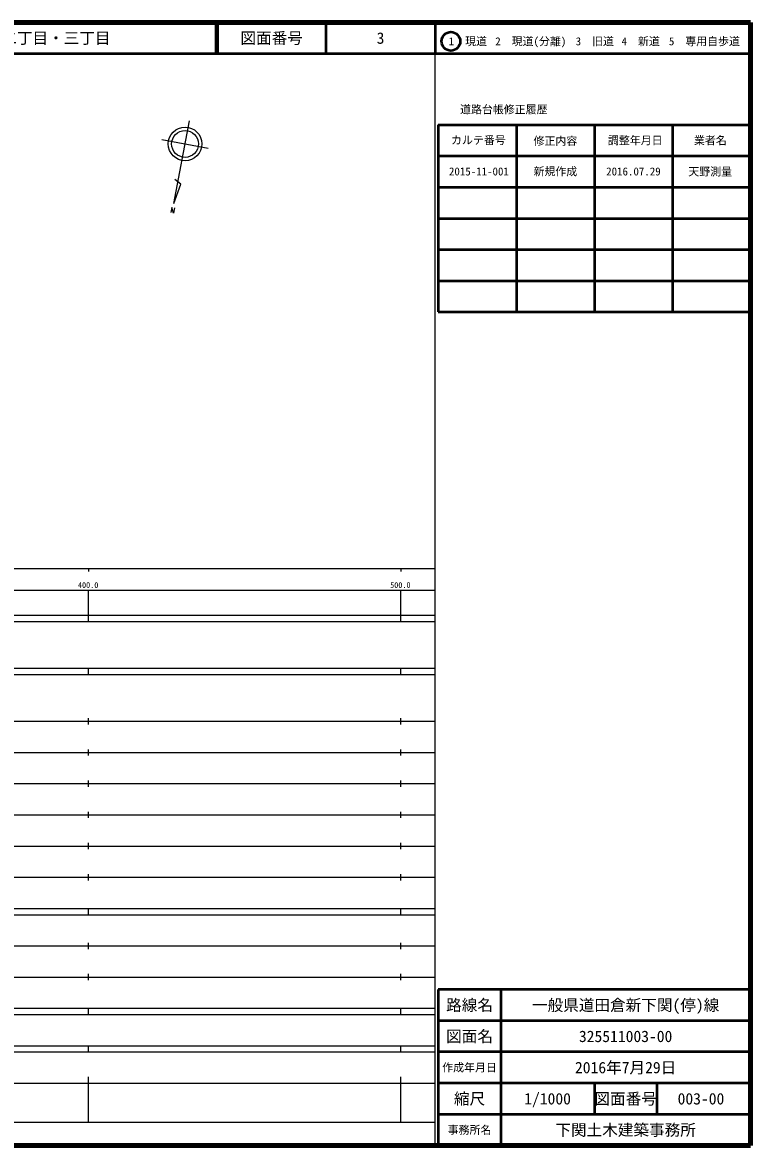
# Model space of a CAD drawing. Units: millimetres at full size, sheet at 1:1000; details may follow other scales. Extents: x 40000 to 680000, y 20000 to 380000.
# Drawn here: x 446811 to 680000, y 20000 to 380000 of the extents above; entities that cross this region are included whole.
import ezdxf
from ezdxf.enums import TextEntityAlignment as Align

# ---------------------------------------------------------------- set-up
doc = ezdxf.new("R2010")
doc.units = ezdxf.units.MM
doc.header["$LTSCALE"] = 1000
for name, color, linetype, lineweight in [('M-BMK-SRVR', 3, 'Continuous', 25), ('M-TTL', 2, 'Continuous', 140), ('M-TTL-BAND', 7, 'Continuous', 25), ('M-TTL-FRAM', 2, 'Continuous', 50), ('M-TTL-LINE', 7, 'Continuous', 50)]:
    doc.layers.add(name, color=color, linetype=linetype, lineweight=lineweight)
doc.layers.add('M-TTL-TXT', color=7, linetype='Continuous')
doc.styles.add('ＭＳ ゴシック', font='')
doc.styles.get('ＭＳ ゴシック').set_extended_font_data('MS Gothic')

msp = doc.modelspace()

# ---------------------------------------------------------------- linework, layer by layer
at = {"layer": 'M-BMK-SRVR'}
for p, q in [((495311, 322009), (500287, 348479)), ((491482, 342461), (506305, 339674)), ((495311, 322009), (497564, 328163)), ((497564, 328163), (495645, 329620)), ((494667, 320709), (494367, 319067)), ((495207, 318910), (494667, 320709)), ((495514, 320544), (495207, 318910))]:
    msp.add_line(p, q, dxfattribs=at)
for radius in [5387, 4309]:
    msp.add_circle((498894, 341068), radius, dxfattribs=at)
at = {"layer": 'M-TTL'}
for p, q in [((680000, 380000), (40000, 380000)), ((680000, 20000), (680000, 380000)), ((40000, 20000), (680000, 20000))]:
    msp.add_line(p, q, dxfattribs=at)
at = {"layer": 'M-TTL-BAND'}
for p, q in [((579000, 20000), (579000, 370000)), ((40000, 205000), (579000, 205000)), ((468000, 205000), (468000, 204000)), ((568000, 205000), (568000, 204000)), ((68000, 198000), (579000, 198000)), ((468000, 188000), (468000, 198000)), ((568000, 188000), (568000, 198000)), ((40000, 190000), (579000, 190000)), ((40000, 188000), (579000, 188000)), ((40000, 173000), (579000, 173000)), ((468000, 171000), (468000, 173000)), ((568000, 171000), (568000, 173000)), ((40000, 171000), (579000, 171000)), ((40000, 156000), (579000, 156000)), ((468000, 155000), (468000, 157000)), ((568000, 155000), (568000, 157000)), ((46000, 146000), (579000, 146000)), ((468000, 145000), (468000, 147000)), ((568000, 145000), (568000, 147000)), ((468000, 135000), (468000, 137000)), ((568000, 135000), (568000, 137000)), ((52000, 136000), (579000, 136000)), ((46000, 126000), (579000, 126000)), ((468000, 125000), (468000, 127000)), ((568000, 125000), (568000, 127000)), ((52000, 116000), (579000, 116000)), ((468000, 115000), (468000, 117000)), ((568000, 115000), (568000, 117000)), ((46000, 106000), (579000, 106000)), ((468000, 105000), (468000, 107000)), ((568000, 105000), (568000, 107000)), ((40000, 96000), (579000, 96000)), ((40000, 94000), (579000, 94000)), ((468000, 94000), (468000, 96000)), ((568000, 94000), (568000, 96000)), ((49000, 84000), (579000, 84000)), ((468000, 83000), (468000, 85000)), ((568000, 83000), (568000, 85000)), ((40000, 74000), (579000, 74000)), ((468000, 73000), (468000, 75000)), ((568000, 73000), (568000, 75000)), ((40000, 64000), (579000, 64000)), ((40000, 62000), (579000, 62000)), ((468000, 62000), (468000, 64000)), ((568000, 62000), (568000, 64000)), ((40000, 52000), (579000, 52000)), ((468000, 50000), (468000, 52000)), ((568000, 50000), (568000, 52000)), ((40000, 50000), (579000, 50000)), ((40000, 40000), (579000, 40000)), ((468000, 27500), (468000, 42000)), ((568000, 27500), (568000, 42000)), ((68000, 27500), (579000, 27500))]:
    msp.add_line(p, q, dxfattribs=at)
at = {"layer": 'M-TTL-FRAM'}
for p, q in [((580000, 347197), (580000, 287197)), ((580000, 347197), (680000, 347197)), ((580000, 287197), (680000, 287197)), ((680000, 70000), (580000, 70000)), ((580000, 70000), (580000, 20000))]:
    msp.add_line(p, q, dxfattribs=at)
at = {"layer": 'M-TTL-LINE'}
for p, q in [((508747, 380000), (508747, 370000)), ((509247, 380000), (509247, 370000)), ((543997, 380000), (543997, 370000)), ((579000, 380000), (579000, 370000)), ((40000, 370000), (680000, 370000)), ((605000, 347197), (605000, 287197)), ((630000, 347197), (630000, 287197)), ((655000, 347197), (655000, 287197)), ((580000, 337197), (680000, 337197)), ((580000, 327197), (680000, 327197)), ((580000, 317197), (680000, 317197)), ((580000, 307197), (680000, 307197)), ((580000, 297197), (680000, 297197)), ((600000, 70000), (600000, 20000)), ((680000, 60000), (580000, 60000)), ((680000, 50000), (580000, 50000)), ((680000, 40000), (580000, 40000)), ((630000, 40000), (630000, 30000)), ((650000, 40000), (650000, 30000)), ((680000, 30000), (580000, 30000))]:
    msp.add_line(p, q, dxfattribs=at)
msp.add_circle((584031, 373958), 3000, dxfattribs=at)

# ---------------------------------------------------------------- texts
at = {"layer": 'M-TTL-BAND', "style": 'ＭＳ ゴシック'}
for s, p in [('400.0', (467844, 198195)), ('500.0', (567844, 198195))]:
    msp.add_text(s, height=1833, dxfattribs=at).set_placement(p, align=Align.BOTTOM_CENTER)
at = {"layer": 'M-TTL-TXT', "style": 'ＭＳ ゴシック'}
msp.add_text('下関市秋根上町二丁目・三丁目', height=3666, dxfattribs=at).set_placement((405024, 375000), align=Align.MIDDLE_LEFT)
for s, height, p in [('図面番号', 3666, (526622, 375000)), ('3', 3666, (561497, 375000)), ('1\u3000現道', 2566, (589448, 373958)), ('2\u3000現道(分離)', 2566, (609619, 373958)), ('3\u3000旧道', 2566, (630121, 373958)), ('4\u3000新道', 2566, (644824, 373958)), ('5\u3000専用自歩道', 2566, (665228, 373958)), ('道路台帳修正履歴', 2566, (600968, 352113)), ('カルテ番号', 2566, (592839, 342277)), ('修正内容', 2566, (617509, 342023)), ('調整年月日', 2566, (643089, 342197)), ('業者名', 2566, (667134, 342197)), ('2015-11-001', 2566, (593004, 332245)), ('新規作成', 2566, (617500, 332245)), ('2016.07.29', 2566, (642500, 332245)), ('天野測量', 2566, (667077, 332189)), ('路線名', 3666, (590000, 65000)), ('路線名', 3666, (590000, 65000)), ('一般県道田倉新下関(停)線', 3666, (640000, 65000)), ('図面名', 3666, (590000, 55000)), ('図面名', 3666, (590000, 55000)), ('325511003-00', 3666, (640000, 55000)), ('2016年7月29日', 3666, (640000, 45000)), ('作成年月日', 2566, (590000, 45000)), ('作成年月日', 2566, (590000, 45000)), ('縮尺', 3666, (590000, 35000)), ('縮尺', 3666, (590000, 35000)), ('1/1000', 3666, (615000, 35000)), ('図面番号', 3666, (640000, 35000)), ('図面番号', 3666, (640000, 35000)), ('003-00', 3666, (664125, 35000)), ('事務所名', 2566, (590000, 25000)), ('事務所名', 2566, (590000, 25000)), ('下関土木建築事務所', 3666, (640000, 25000))]:
    msp.add_text(s, height=height, dxfattribs=at).set_placement(p, align=Align.MIDDLE_CENTER)

doc.saveas('drawing.dxf')
